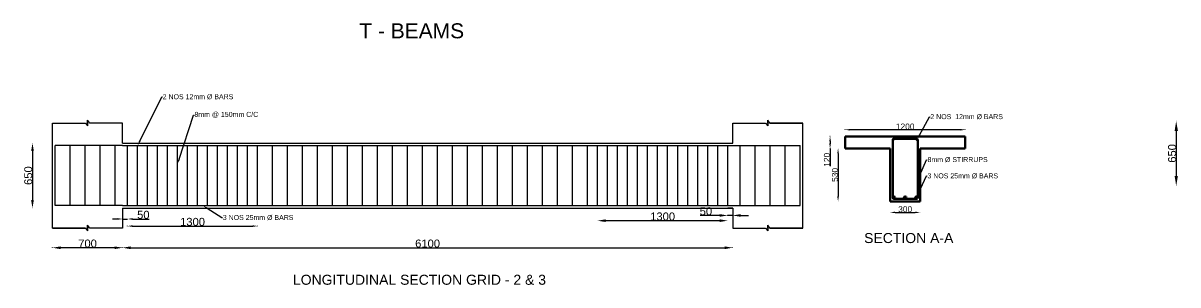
# Model space of a CAD drawing. Header units: millimetres. Extents: x 886 to 31988, y 292 to 13992.
# Drawn here: x 886 to 12432, y 983 to 3601 of the extents above; entities that cross this region are included whole.
import ezdxf
from ezdxf import colors
from ezdxf.entities.mleader import LeaderData, LeaderLine
from ezdxf.math import Vec2, Vec3

# ---------------------------------------------------------------- set-up
doc = ezdxf.new("R2010")
doc.units = ezdxf.units.MM
doc.linetypes.add('ACAD_ISO04W100', pattern=[30, 24, -3, 0, -3])
doc.styles.get("Standard").update_dxf_attribs({"font": 'arial.ttf'})
doc.dimstyles.new('ISO-25', dxfattribs={"dimtxt": 2.5, "dimasz": 2.5, "dimexe": 1.25, "dimexo": 0.625, "dimtad": 1, "dimtxsty": 'Standard', "dimcen": 2.5, "dimadec": 0, "dimazin": 0, "dimtfac": 1, "dimtmove": 0, "dimatfit": 3, "dimfxl": 1, "dimarcsym": 0})

# ---------------------------------------------------------------- blocks, each defined once
blk = doc.blocks.new('*D1')
at = {"color": 0, "lineweight": -2, "transparency": 16777216}
for p, q in [((1180, 1355), (1180, 1356)), ((1800, 1355), (1260, 1355)), ((1880, 1355), (1880, 1356))]:
    blk.add_line(p, q, dxfattribs=at)
at = {"color": 0, "transparency": 16777216}
for points in [[(1260, 1368), (1260, 1341), (1180, 1355)], [(1800, 1368), (1800, 1341), (1880, 1355)]]:
    blk.add_solid(points, dxfattribs=at)
at = {"layer": 'Defpoints', "color": 0, "transparency": 16777216}
for p in [(1180, 1355), (1180, 1355), (1880, 1355)]:
    blk.add_point(p, dxfattribs=at)
at = {"color": 0, "transparency": 16777216, "insert": (1530, 1396), "char_height": 80, "attachment_point": 5}
blk.add_mtext('700', dxfattribs=at)
blk = doc.blocks.new('*D2')
at = {"color": 0, "lineweight": -2, "transparency": 16777216}
for p, q in [((1880, 1355), (1880, 1356)), ((1960, 1355), (7900, 1355)), ((7980, 1355), (7980, 1356))]:
    blk.add_line(p, q, dxfattribs=at)
at = {"color": 0, "transparency": 16777216}
for points in [[(1960, 1368), (1960, 1341), (1880, 1355)], [(7900, 1368), (7900, 1341), (7980, 1355)]]:
    blk.add_solid(points, dxfattribs=at)
at = {"layer": 'Defpoints', "color": 0, "transparency": 16777216}
for p in [(1880, 1355), (7980, 1355), (7980, 1355)]:
    blk.add_point(p, dxfattribs=at)
at = {"color": 0, "transparency": 16777216, "insert": (4930, 1396), "char_height": 80, "attachment_point": 5}
blk.add_mtext('6100', dxfattribs=at)
blk = doc.blocks.new('*D3')
at = {"color": 0, "lineweight": -2, "transparency": 16777216}
for p, q in [((980, 2401), (981, 2401)), ((980, 2321), (980, 1831)), ((980, 1751), (981, 1751))]:
    blk.add_line(p, q, dxfattribs=at)
at = {"color": 0, "transparency": 16777216}
for points in [[(966, 2321), (993, 2321), (980, 2401)], [(966, 1831), (993, 1831), (980, 1751)]]:
    blk.add_solid(points, dxfattribs=at)
at = {"layer": 'Defpoints', "color": 0, "transparency": 16777216}
for p in [(980, 2401), (980, 1751), (980, 1751)]:
    blk.add_point(p, dxfattribs=at)
at = {"color": 0, "transparency": 16777216, "insert": (938, 2076), "char_height": 80, "attachment_point": 5, "rotation": 90}
blk.add_mtext('650', dxfattribs=at)
blk = doc.blocks.new('*D6')
at = {"color": 0, "lineweight": -2, "transparency": 16777216}
for p, q in [((7850, 1678), (7655, 1678)), ((7930, 1678), (7930, 1679)), ((7980, 1678), (7930, 1678)), ((7980, 1678), (7980, 1679)), ((8060, 1678), (8140, 1678))]:
    blk.add_line(p, q, dxfattribs=at)
at = {"color": 0, "transparency": 16777216}
for points in [[(7850, 1691), (7850, 1664), (7930, 1678)], [(8060, 1691), (8060, 1664), (7980, 1678)]]:
    blk.add_solid(points, dxfattribs=at)
at = {"layer": 'Defpoints', "color": 0, "transparency": 16777216}
for p in [(7930, 1678), (7930, 1678), (7980, 1678)]:
    blk.add_point(p, dxfattribs=at)
at = {"color": 0, "transparency": 16777216, "insert": (7713, 1719), "char_height": 80, "attachment_point": 5}
blk.add_mtext('50', dxfattribs=at)
blk = doc.blocks.new('*D7')
at = {"color": 0, "lineweight": -2, "transparency": 16777216}
for p, q in [((6630, 1626), (6630, 1627)), ((7850, 1625), (6710, 1625)), ((7930, 1626), (7930, 1627))]:
    blk.add_line(p, q, dxfattribs=at)
at = {"color": 0, "transparency": 16777216}
for points in [[(6710, 1639), (6710, 1612), (6630, 1625)], [(7850, 1639), (7850, 1612), (7930, 1625)]]:
    blk.add_solid(points, dxfattribs=at)
at = {"layer": 'Defpoints', "color": 0, "transparency": 16777216}
for p in [(6630, 1625), (6630, 1625), (7930, 1625)]:
    blk.add_point(p, dxfattribs=at)
at = {"color": 0, "transparency": 16777216, "insert": (7280, 1667), "char_height": 80, "attachment_point": 5}
blk.add_mtext('1300', dxfattribs=at)
blk = doc.blocks.new('*D8')
at = {"color": 0, "lineweight": -2, "transparency": 16777216}
for p, q in [((12416, 2623), (12416, 2623)), ((12415, 2523), (12415, 2073)), ((12416, 1973), (12416, 1973))]:
    blk.add_line(p, q, dxfattribs=at)
at = {"color": 0, "lineweight": 200, "transparency": 16777216}
for points in [[(12399, 2523), (12432, 2523), (12415, 2623)], [(12399, 2073), (12432, 2073), (12415, 1973)]]:
    blk.add_solid(points, dxfattribs=at)
at = {"layer": 'Defpoints', "color": 0, "lineweight": 200, "transparency": 16777216}
for p in [(12415, 2623), (12415, 1973), (12415, 1973)]:
    blk.add_point(p, dxfattribs=at)
at = {"color": 0, "transparency": 16777216, "insert": (12374, 2298), "char_height": 80, "attachment_point": 5, "rotation": 90}
blk.add_mtext('650', dxfattribs=at)
blk = doc.blocks.new('*D17')
at = {"color": 0, "lineweight": -2, "transparency": 16777216}
for p, q in [((1830, 1642), (1780, 1642)), ((1880, 1643), (1880, 1643)), ((1880, 1642), (1930, 1642)), ((1930, 1643), (1930, 1643)), ((1980, 1642), (2146, 1642))]:
    blk.add_line(p, q, dxfattribs=at)
at = {"color": 0, "transparency": 16777216}
for points in [[(1830, 1651), (1830, 1634), (1880, 1642)], [(1980, 1651), (1980, 1634), (1930, 1642)]]:
    blk.add_solid(points, dxfattribs=at)
at = {"layer": 'Defpoints', "color": 0, "transparency": 16777216}
for p in [(1880, 1642), (1930, 1642), (1930, 1642)]:
    blk.add_point(p, dxfattribs=at)
at = {"color": 0, "transparency": 16777216, "insert": (2088, 1684), "char_height": 80, "attachment_point": 5}
blk.add_mtext('50', dxfattribs=at)
blk = doc.blocks.new('*D18')
at = {"color": 0, "lineweight": -2, "transparency": 16777216}
for p, q in [((1930, 1572), (1930, 1573)), ((1980, 1571), (3180, 1571)), ((3230, 1572), (3230, 1573))]:
    blk.add_line(p, q, dxfattribs=at)
at = {"color": 0, "transparency": 16777216}
for points in [[(1980, 1580), (1980, 1563), (1930, 1571)], [(3180, 1580), (3180, 1563), (3230, 1571)]]:
    blk.add_solid(points, dxfattribs=at)
at = {"layer": 'Defpoints', "color": 0, "transparency": 16777216}
for p in [(1930, 1571), (3230, 1571), (3230, 1571)]:
    blk.add_point(p, dxfattribs=at)
at = {"color": 0, "transparency": 16777216, "insert": (2580, 1613), "char_height": 80, "attachment_point": 5}
blk.add_mtext('1300', dxfattribs=at)
blk = doc.blocks.new('*D28')
at = {"color": 0, "linetype": 'Continuous', "lineweight": -2, "ltscale": 2, "transparency": 16777216}
for p, q in [((9105, 2535), (9105, 2536)), ((10255, 2535), (9155, 2535)), ((10305, 2535), (10305, 2536))]:
    blk.add_line(p, q, dxfattribs=at)
at = {"color": 0, "linetype": 'Continuous', "lineweight": 200, "ltscale": 2, "transparency": 16777216}
for points in [[(9155, 2543), (9155, 2526), (9105, 2535)], [(10255, 2543), (10255, 2526), (10305, 2535)]]:
    blk.add_solid(points, dxfattribs=at)
at = {"layer": 'Defpoints', "color": 0, "linetype": 'Continuous', "lineweight": 200, "ltscale": 2, "transparency": 16777216}
for p in [(9105, 2535), (9105, 2535), (10305, 2535)]:
    blk.add_point(p, dxfattribs=at)
at = {"color": 0, "linetype": 'Continuous', "lineweight": 200, "ltscale": 2, "transparency": 16777216, "insert": (9705, 2566), "char_height": 60, "attachment_point": 5}
blk.add_mtext('1200', dxfattribs=at)
blk = doc.blocks.new('*D29')
at = {"color": 0, "linetype": 'Continuous', "lineweight": -2, "ltscale": 2, "transparency": 16777216}
for p, q in [((8954, 2468), (8953, 2468)), ((8954, 2348), (8953, 2348)), ((8954, 2418), (8954, 2398)), ((8954, 2348), (8954, 2170))]:
    blk.add_line(p, q, dxfattribs=at)
at = {"color": 0, "linetype": 'Continuous', "lineweight": 200, "ltscale": 2, "transparency": 16777216}
for points in [[(8946, 2418), (8963, 2418), (8954, 2468)], [(8946, 2398), (8963, 2398), (8954, 2348)]]:
    blk.add_solid(points, dxfattribs=at)
at = {"layer": 'Defpoints', "color": 0, "linetype": 'Continuous', "lineweight": 200, "ltscale": 2, "transparency": 16777216}
for p in [(8954, 2468), (8954, 2348), (8954, 2348)]:
    blk.add_point(p, dxfattribs=at)
at = {"color": 0, "linetype": 'Continuous', "lineweight": 200, "ltscale": 2, "transparency": 16777216, "insert": (8923, 2234), "char_height": 60, "attachment_point": 5, "rotation": 90}
blk.add_mtext('120', dxfattribs=at)
blk = doc.blocks.new('*D30')
at = {"color": 0, "linetype": 'Continuous', "lineweight": -2, "ltscale": 2, "transparency": 16777216}
for p, q in [((9035, 2348), (9035, 2348)), ((9034, 2298), (9034, 1868)), ((9035, 1818), (9035, 1818))]:
    blk.add_line(p, q, dxfattribs=at)
at = {"color": 0, "linetype": 'Continuous', "lineweight": 200, "ltscale": 2, "transparency": 16777216}
for points in [[(9026, 2298), (9042, 2298), (9034, 2348)], [(9026, 1868), (9042, 1868), (9034, 1818)]]:
    blk.add_solid(points, dxfattribs=at)
at = {"layer": 'Defpoints', "color": 0, "linetype": 'Continuous', "lineweight": 200, "ltscale": 2, "transparency": 16777216}
for p in [(9034, 2348), (9034, 1818), (9034, 1818)]:
    blk.add_point(p, dxfattribs=at)
at = {"color": 0, "linetype": 'Continuous', "lineweight": 200, "ltscale": 2, "transparency": 16777216, "insert": (9003, 2083), "char_height": 60, "attachment_point": 5, "rotation": 90}
blk.add_mtext('530', dxfattribs=at)
blk = doc.blocks.new('*D31')
at = {"color": 0, "linetype": 'Continuous', "lineweight": -2, "ltscale": 2, "transparency": 16777216}
for p, q in [((9555, 1709), (9555, 1709)), ((9605, 1708), (9805, 1708)), ((9855, 1709), (9855, 1709))]:
    blk.add_line(p, q, dxfattribs=at)
at = {"color": 0, "linetype": 'Continuous', "lineweight": 200, "ltscale": 2, "transparency": 16777216}
for points in [[(9605, 1716), (9605, 1700), (9555, 1708)], [(9805, 1716), (9805, 1700), (9855, 1708)]]:
    blk.add_solid(points, dxfattribs=at)
at = {"layer": 'Defpoints', "color": 0, "linetype": 'Continuous', "lineweight": 200, "ltscale": 2, "transparency": 16777216}
for p in [(9555, 1708), (9855, 1708), (9855, 1708)]:
    blk.add_point(p, dxfattribs=at)
at = {"color": 0, "linetype": 'Continuous', "lineweight": 200, "ltscale": 2, "transparency": 16777216, "insert": (9705, 1739), "char_height": 60, "attachment_point": 5}
blk.add_mtext('300', dxfattribs=at)

msp = doc.modelspace()

# ---------------------------------------------------------------- hatches: boundary and pattern name
at = {"linetype": 'Continuous', "lineweight": 200, "ltscale": 2}
h = msp.add_hatch(color=256, dxfattribs=at)
h.dxf.hatch_style = 1
h.paths.add_polyline_path([(9830.302, 2437.329, -1), (9818.302, 2437.329, -1)])
h.paths.add_polyline_path([(9592.302, 2437.329, -1), (9580.302, 2437.329, -1)])
h.paths.add_polyline_path([(9830.302, 1855.829, 1), (9805.302, 1855.829, 1)])
h.paths.add_polyline_path([(9717.802, 1855.829, 1), (9692.802, 1855.829, 1)])
h.paths.add_polyline_path([(9605.302, 1855.829, 1), (9580.302, 1855.829, 1)])

# ---------------------------------------------------------------- linework, layer by layer
for p, q in [((1180.383, 1550.962), (1180.383, 2600.962)), ((1180.383, 2600.962), (1508.507, 2600.962)), ((1508.507, 2600.962), (1530.383, 2572.165)), ((1530.383, 2600.962), (1530.383, 2629.457)), ((1551.671, 2600.962), (1530.383, 2629.457)), ((1530.383, 2600.962), (1530.383, 2572.165)), ((1880.383, 2600.962), (1551.671, 2600.962)), ((1880.383, 2400.962), (1880.383, 2600.962)), ((7980.383, 2400.962), (7980.383, 2600.962)), ((7980.383, 2600.962), (8308.507, 2600.962)), ((7980.383, 2600.962), (8308.507, 2600.962)), ((8308.507, 2600.962), (8330.383, 2572.165)), ((8330.383, 2600.962), (8330.383, 2629.457)), ((8351.671, 2600.962), (8330.383, 2629.457)), ((8330.383, 2600.962), (8330.383, 2572.165)), ((8680.383, 2600.962), (8351.671, 2600.962)), ((8351.671, 2600.962), (8680.383, 2600.962)), ((8680.383, 1550.962), (8680.383, 2600.962)), ((1205.383, 1775.962), (1205.383, 2375.962)), ((1880.383, 2375.962), (1205.383, 2375.962)), ((1355.383, 1775.962), (1355.383, 2375.962)), ((1505.383, 1775.962), (1505.383, 2375.962)), ((1655.383, 1775.962), (1655.383, 2375.962)), ((1805.383, 1775.962), (1805.383, 2375.962)), ((1880.383, 2400.962), (7980.383, 2400.962)), ((1880.383, 2375.962), (7980.383, 2375.962)), ((1930.383, 1775.962), (1930.383, 2375.962)), ((2030.383, 1775.962), (2030.383, 2375.962)), ((2130.383, 1775.962), (2130.383, 2375.962)), ((2230.383, 1775.962), (2230.383, 2375.962)), ((2330.383, 1775.962), (2330.383, 2375.962)), ((2430.383, 1775.962), (2430.383, 2375.962)), ((2530.383, 1775.962), (2530.383, 2375.962)), ((2630.383, 1775.962), (2630.383, 2375.962)), ((2730.383, 1775.962), (2730.383, 2375.962)), ((2830.383, 1775.962), (2830.383, 2375.962)), ((2930.383, 1775.962), (2930.383, 2375.962)), ((3030.383, 1775.962), (3030.383, 2375.962)), ((3130.383, 1775.962), (3130.383, 2375.962)), ((3230.383, 1775.962), (3230.383, 2375.962)), ((3380.383, 1775.962), (3380.383, 2375.962)), ((3530.383, 1775.962), (3530.383, 2375.962)), ((3680.383, 1775.962), (3680.383, 2375.962)), ((3830.383, 1775.962), (3830.383, 2375.962)), ((3980.383, 1775.962), (3980.383, 2375.962)), ((4130.383, 1775.962), (4130.383, 2375.962)), ((4280.383, 1775.962), (4280.383, 2375.962)), ((4430.383, 1775.962), (4430.383, 2375.962)), ((4580.383, 1775.962), (4580.383, 2375.962)), ((4730.383, 1775.962), (4730.383, 2375.962)), ((4880.383, 1775.962), (4880.383, 2375.962)), ((5030.383, 1775.962), (5030.383, 2375.962)), ((5180.383, 1775.962), (5180.383, 2375.962)), ((5330.383, 1775.962), (5330.383, 2375.962)), ((5480.383, 1775.962), (5480.383, 2375.962)), ((5630.383, 1775.962), (5630.383, 2375.962)), ((5780.383, 1775.962), (5780.383, 2375.962)), ((5930.383, 1775.962), (5930.383, 2375.962)), ((6080.383, 1775.962), (6080.383, 2375.962)), ((6230.383, 1775.962), (6230.383, 2375.962)), ((6380.383, 1775.962), (6380.383, 2375.962)), ((6530.383, 1775.962), (6530.383, 2375.962)), ((6630.383, 1775.962), (6630.383, 2375.962)), ((6730.383, 1775.962), (6730.383, 2375.962)), ((6830.383, 1775.962), (6830.383, 2375.962)), ((6930.383, 1775.962), (6930.383, 2375.962)), ((7030.383, 1775.962), (7030.383, 2375.962)), ((7130.383, 1775.962), (7130.383, 2375.962)), ((7230.383, 1775.962), (7230.383, 2375.962)), ((7330.383, 1775.962), (7330.383, 2375.962)), ((7430.383, 1775.962), (7430.383, 2375.962)), ((7530.383, 1775.962), (7530.383, 2375.962)), ((7630.383, 1775.962), (7630.383, 2375.962)), ((7730.383, 1775.962), (7730.383, 2375.962)), ((7830.383, 1775.962), (7830.383, 2375.962)), ((7930.383, 1775.962), (7930.383, 2375.962)), ((7980.383, 2375.962), (8655.383, 2375.962)), ((8055.383, 1775.962), (8055.383, 2375.962)), ((8205.383, 1775.962), (8205.383, 2375.962)), ((8355.383, 1775.962), (8355.383, 2375.962)), ((8505.383, 1775.962), (8505.383, 2375.962)), ((8655.383, 1775.962), (8655.383, 2375.962)), ((1880.383, 1775.962), (1205.383, 1775.962)), ((1880.383, 1775.962), (7980.383, 1775.962)), ((1880.383, 1775.962), (1930.383, 1775.962)), ((1880.383, 1750.962), (7980.383, 1750.962)), ((1880.383, 1750.962), (1880.383, 1550.962)), ((7980.383, 1750.962), (7930.383, 1750.962)), ((7980.383, 1775.962), (8655.383, 1775.962)), ((7980.383, 1750.962), (7980.383, 1550.962)), ((1180.383, 1550.962), (1508.507, 1550.962)), ((1508.507, 1550.962), (1180.383, 1550.962)), ((1508.507, 1550.962), (1530.383, 1522.165)), ((1530.383, 1579.457), (1530.383, 1522.165)), ((1530.383, 1550.962), (1530.383, 1579.457)), ((1551.671, 1550.962), (1530.383, 1579.457)), ((1530.383, 1550.962), (1530.383, 1522.165)), ((1880.383, 1550.962), (1551.671, 1550.962)), ((1880.383, 1550.962), (1551.671, 1550.962)), ((7980.383, 1550.962), (8308.507, 1550.962)), ((7980.383, 1550.962), (8308.507, 1550.962)), ((8308.507, 1550.962), (8330.383, 1522.165)), ((8330.383, 1550.962), (8330.383, 1579.457)), ((8351.671, 1550.962), (8330.383, 1579.457)), ((8330.383, 1550.962), (8330.383, 1522.165)), ((8351.671, 1550.962), (8680.383, 1550.962)), ((8680.383, 1550.962), (8351.671, 1550.962))]:
    msp.add_line(p, q)
for p, q in [((10305.302, 2468.329), (9105.302, 2468.329)), ((9105.302, 2468.329), (9105.302, 2348.329)), ((9580.302, 2348.329), (9580.302, 2437.329)), ((9824.302, 2443.329), (9586.302, 2443.329)), ((9586.302, 2443.329), (9586.302, 2437.329)), ((9824.302, 2443.329), (9824.302, 2437.329)), ((9830.302, 2348.329), (9830.302, 2437.329)), ((10305.302, 2348.329), (10305.302, 2468.329)), ((9105.302, 2348.329), (9555.302, 2348.329)), ((9555.302, 2348.329), (9555.302, 1818.329)), ((9580.302, 2348.329), (9580.302, 1855.829)), ((9830.302, 1855.829), (9830.302, 2348.329)), ((9855.302, 1818.329), (9855.302, 2348.329)), ((9855.302, 2348.329), (10305.302, 2348.329)), ((9592.802, 1843.329), (9592.802, 1855.829)), ((9705.302, 1843.329), (9705.302, 1855.829)), ((9830.302, 1855.829), (9817.802, 1855.829)), ((9555.302, 1818.329), (9855.302, 1818.329)), ((9592.802, 1843.329), (9817.802, 1843.329)), ((9592.802, 1843.329), (9705.302, 1843.329))]:
    msp.add_line(p, q, dxfattribs=at)
for centre, radius in [((9586.302, 2437.329), 6), ((9824.302, 2437.329), 6), ((9592.802, 1855.829), 12.5), ((9705.302, 1855.829), 12.5), ((9817.802, 1855.829), 12.5)]:
    msp.add_circle(centre, radius, dxfattribs=at)

# ---------------------------------------------------------------- texts
at = {"linetype": 'ACAD_ISO04W100', "lineweight": 200, "ltscale": 2, "attachment_point": 1}
for s, width, insert, char_height in [('T - BEAMS', 7009.38787, (4247.728, 3598.999), 150), ('LONGITUDINAL SECTION GRID - 2 & 3', 2790.08041, (3583.861, 1084.428), 100)]:
    msp.add_mtext_dynamic_manual_height_columns(s, width=width, gutter_width=12.5, heights=[0], dxfattribs=dict(at, insert=insert, char_height=char_height))
at = {"insert": (9294.709, 1501.607), "char_height": 100, "attachment_point": 1}
msp.add_mtext_dynamic_manual_height_columns('SECTION A-A', width=2475.82781, gutter_width=12.5, heights=[0], dxfattribs=at)

# ---------------------------------------------------------------- dimensions: what is measured, and where the dimension line sits
at = {"linetype": 'Continuous', "lineweight": 200, "ltscale": 2}
for base, p1, p2, picture, middle in [((9105.302, 2534.591), (10305.302, 2534.591), (9105.302, 2534.591), '*D28', (9705.302, 2565.851)), ((9855.302, 1707.986), (9555.302, 1707.986), (9855.302, 1707.986), '*D31', (9705.302, 1739.265))]:
    dim = msp.add_linear_dim(base=base, p1=p1, p2=p2, dimstyle='ISO-25', override={"dimtxt": 60, "dimasz": 50}, dxfattribs=at)
    dim.commit()
    dim.dimension.update_dxf_attribs({"geometry": picture, "text_midpoint": middle})
for base, p1, p2, override, picture, middle in [((12415.223, 1972.844), (12415.223, 2622.844), (12415.223, 1972.844), {"dimtxt": 80, "dimasz": 100}, '*D8', (12373.752, 2297.844)), ((979.76, 1750.962), (979.76, 2400.962), (979.76, 1750.962), {"dimtxt": 80, "dimasz": 80}, '*D3', (938.289, 2075.962))]:
    dim = msp.add_linear_dim(base=base, p1=p1, p2=p2, angle=90, dimstyle='ISO-25', override=override)
    dim.commit()
    dim.dimension.update_dxf_attribs({"geometry": picture, "text_midpoint": middle})
dim = msp.add_linear_dim(base=(8954.267, 2348.329), p1=(8954.267, 2468.329), p2=(8954.267, 2348.329), angle=90, dimstyle='ISO-25', override={"dimtxt": 60, "dimasz": 50}, dxfattribs=at)
dim.commit()
dim.dimension.update_dxf_attribs({"geometry": '*D29', "text_midpoint": (8954.267, 2234.348), "dimtype": 160})
dim = msp.add_linear_dim(base=(9034.044, 1818.329), p1=(9034.044, 2348.329), p2=(9034.044, 1818.329), angle=90, dimstyle='ISO-25', override={"dimtxt": 60, "dimasz": 50}, dxfattribs=at)
dim.commit()
dim.dimension.update_dxf_attribs({"geometry": '*D30', "text_midpoint": (9002.765, 2083.329)})
for base, p1, p2, override, picture, middle in [((1930.383, 1642.21), (1880.383, 1642.21), (1930.383, 1642.21), {"dimtxt": 80, "dimasz": 50}, '*D17', (2088.17, 1683.681)), ((7930.383, 1677.75), (7980.383, 1677.75), (7930.383, 1677.75), {"dimtxt": 80, "dimasz": 80}, '*D6', (7712.595, 1719.221)), ((3230.383, 1571.303), (1930.383, 1571.303), (3230.383, 1571.303), {"dimtxt": 80, "dimasz": 50}, '*D18', (2580.383, 1612.801)), ((1180.383, 1354.724), (1880.383, 1354.724), (1180.383, 1354.724), {"dimtxt": 80, "dimasz": 80}, '*D1', (1530.383, 1396.195)), ((7980.383, 1354.724), (1880.383, 1354.724), (7980.383, 1354.724), {"dimtxt": 80, "dimasz": 80}, '*D2', (4930.383, 1396.195))]:
    dim = msp.add_linear_dim(base=base, p1=p1, p2=p2, dimstyle='ISO-25', override=override)
    dim.commit()
    dim.dimension.update_dxf_attribs({"geometry": picture, "text_midpoint": middle})
dim = msp.add_linear_dim(base=(6630.383, 1625.454), p1=(7930.383, 1625.454), p2=(6630.383, 1625.454), dimstyle='ISO-25', override={"dimtxt": 80, "dimasz": 80})
dim.commit()
dim.dimension.update_dxf_attribs({"geometry": '*D7', "text_midpoint": (7280.383, 1625.454), "dimtype": 160})

# ---------------------------------------------------------------- leaders
ml = msp.add_multileader_mtext('Standard')
ml.set_content('2 NOS 12mm %%C BARS', color=256)
ml.set_leader_properties()
ml.build(insert=Vec2(0, 0))
ml.multileader.update_dxf_attribs({"arrow_head_size": 50})
ctx = ml.context
ctx.base_point, ctx.char_height, ctx.arrow_head_size, ctx.plane_origin = Vec3(2279.47, 2863.927), 50, 50, Vec3(2030.383, 2375.962)
notes = []
notes.append((ctx, [(0, (1, 1, 0), (2271.47, 2863.927), (1, 0), 8, [(0, [(2030.383, 2375.962)], 0, [])])]))
ctx.mtext.insert, ctx.mtext.flow_direction = Vec3(2281.47, 2889.933), 5
ml = msp.add_multileader_mtext('Standard')
ml.set_content('8mm @ 150mm C/C', color=256)
ml.set_leader_properties()
ml.build(insert=Vec2(0, 0))
ml.multileader.update_dxf_attribs({"arrow_head_size": 50})
ctx = ml.context
ctx.base_point, ctx.char_height, ctx.arrow_head_size, ctx.plane_origin = Vec3(2596.905, 2680.922), 50, 50, Vec3(2430.383, 2192.908)
notes.append((ctx, [(0, (1, 1, 0), (2588.905, 2680.922), (1, 0), 8, [(0, [(2430.383, 2192.908)], 0, [])])]))
ctx.mtext.insert, ctx.mtext.flow_direction = Vec3(2598.905, 2713.272), 5
ml = msp.add_multileader_mtext('Standard')
ml.set_content('2 NOS  12mm %%C BARS', color=256)
ml.set_leader_properties()
ml.build(insert=Vec2(0, 0))
ml.multileader.update_dxf_attribs({"arrow_head_size": 50})
ctx = ml.context
ctx.base_point, ctx.char_height, ctx.arrow_head_size, ctx.plane_origin = Vec3(9954.638, 2664.789), 50, 50, Vec3(9824.302, 2437.329)
notes.append((ctx, [(0, (1, 1, 0), (9946.638, 2664.789), (1, 0), 8, [(0, [(9824.302, 2437.329)], 0, [])])]))
ctx.mtext.insert, ctx.mtext.flow_direction = Vec3(9956.638, 2690.795), 5
ml = msp.add_multileader_mtext('Standard')
ml.set_content('8mm %%C STIRRUPS', color=256)
ml.set_leader_properties()
ml.build(insert=Vec2(0, 0))
ml.multileader.update_dxf_attribs({"arrow_head_size": 50})
ctx = ml.context
ctx.base_point, ctx.char_height, ctx.arrow_head_size, ctx.plane_origin = Vec3(9926.396, 2235.37), 50, 50, Vec3(9830.302, 2034.051)
notes.append((ctx, [(0, (1, 1, 0), (9918.396, 2235.37), (1, 0), 8, [(0, [(9830.302, 2034.051)], 0, [])])]))
ctx.mtext.insert, ctx.mtext.flow_direction = Vec3(9928.396, 2261.376), 5
ml = msp.add_multileader_mtext('Standard')
ml.set_content('3 NOS 25mm %%C BARS', color=256)
ml.set_leader_properties()
ml.build(insert=Vec2(0, 0))
ml.multileader.update_dxf_attribs({"arrow_head_size": 50})
ctx = ml.context
ctx.base_point, ctx.char_height, ctx.arrow_head_size, ctx.plane_origin = Vec3(9925.973, 2072.642), 50, 50, Vec3(9817.802, 1855.829)
notes.append((ctx, [(0, (1, 1, 0), (9917.973, 2072.642), (1, 0), 8, [(0, [(9817.802, 1855.829)], 0, [])])]))
ctx.mtext.insert, ctx.mtext.flow_direction = Vec3(9927.973, 2098.648), 5
ml = msp.add_multileader_mtext('Standard')
ml.set_content('3 NOS 25mm %%C BARS', color=256)
ml.set_leader_properties()
ml.build(insert=Vec2(0, 0))
ml.multileader.update_dxf_attribs({"arrow_head_size": 50})
ctx = ml.context
ctx.base_point, ctx.char_height, ctx.arrow_head_size, ctx.plane_origin = Vec3(2880.766, 1656.094), 50, 50, Vec3(2683.525, 1775.962)
notes.append((ctx, [(0, (1, 1, 0), (2872.766, 1656.094), (1, 0), 8, [(0, [(2683.525, 1775.962)], 0, [])])]))
ctx.mtext.insert, ctx.mtext.flow_direction = Vec3(2882.766, 1682.1), 5
for ctx, leaders in notes:
    for number, flags, end, landing, length, lines in leaders:
        leader = LeaderData()
        leader.index, (leader.has_last_leader_line, leader.has_dogleg_vector, leader.attachment_direction) = number, flags
        leader.last_leader_point, leader.dogleg_vector, leader.dogleg_length = Vec3(end), Vec3(landing), length
        for number, points, colour, breaks in lines:
            line = LeaderLine()
            line.index, line.vertices, line.color, line.breaks = number, Vec3.list(points), colors.encode_raw_color(colour), breaks
            leader.lines.append(line)
        ctx.leaders.append(leader)

doc.saveas('drawing.dxf')
